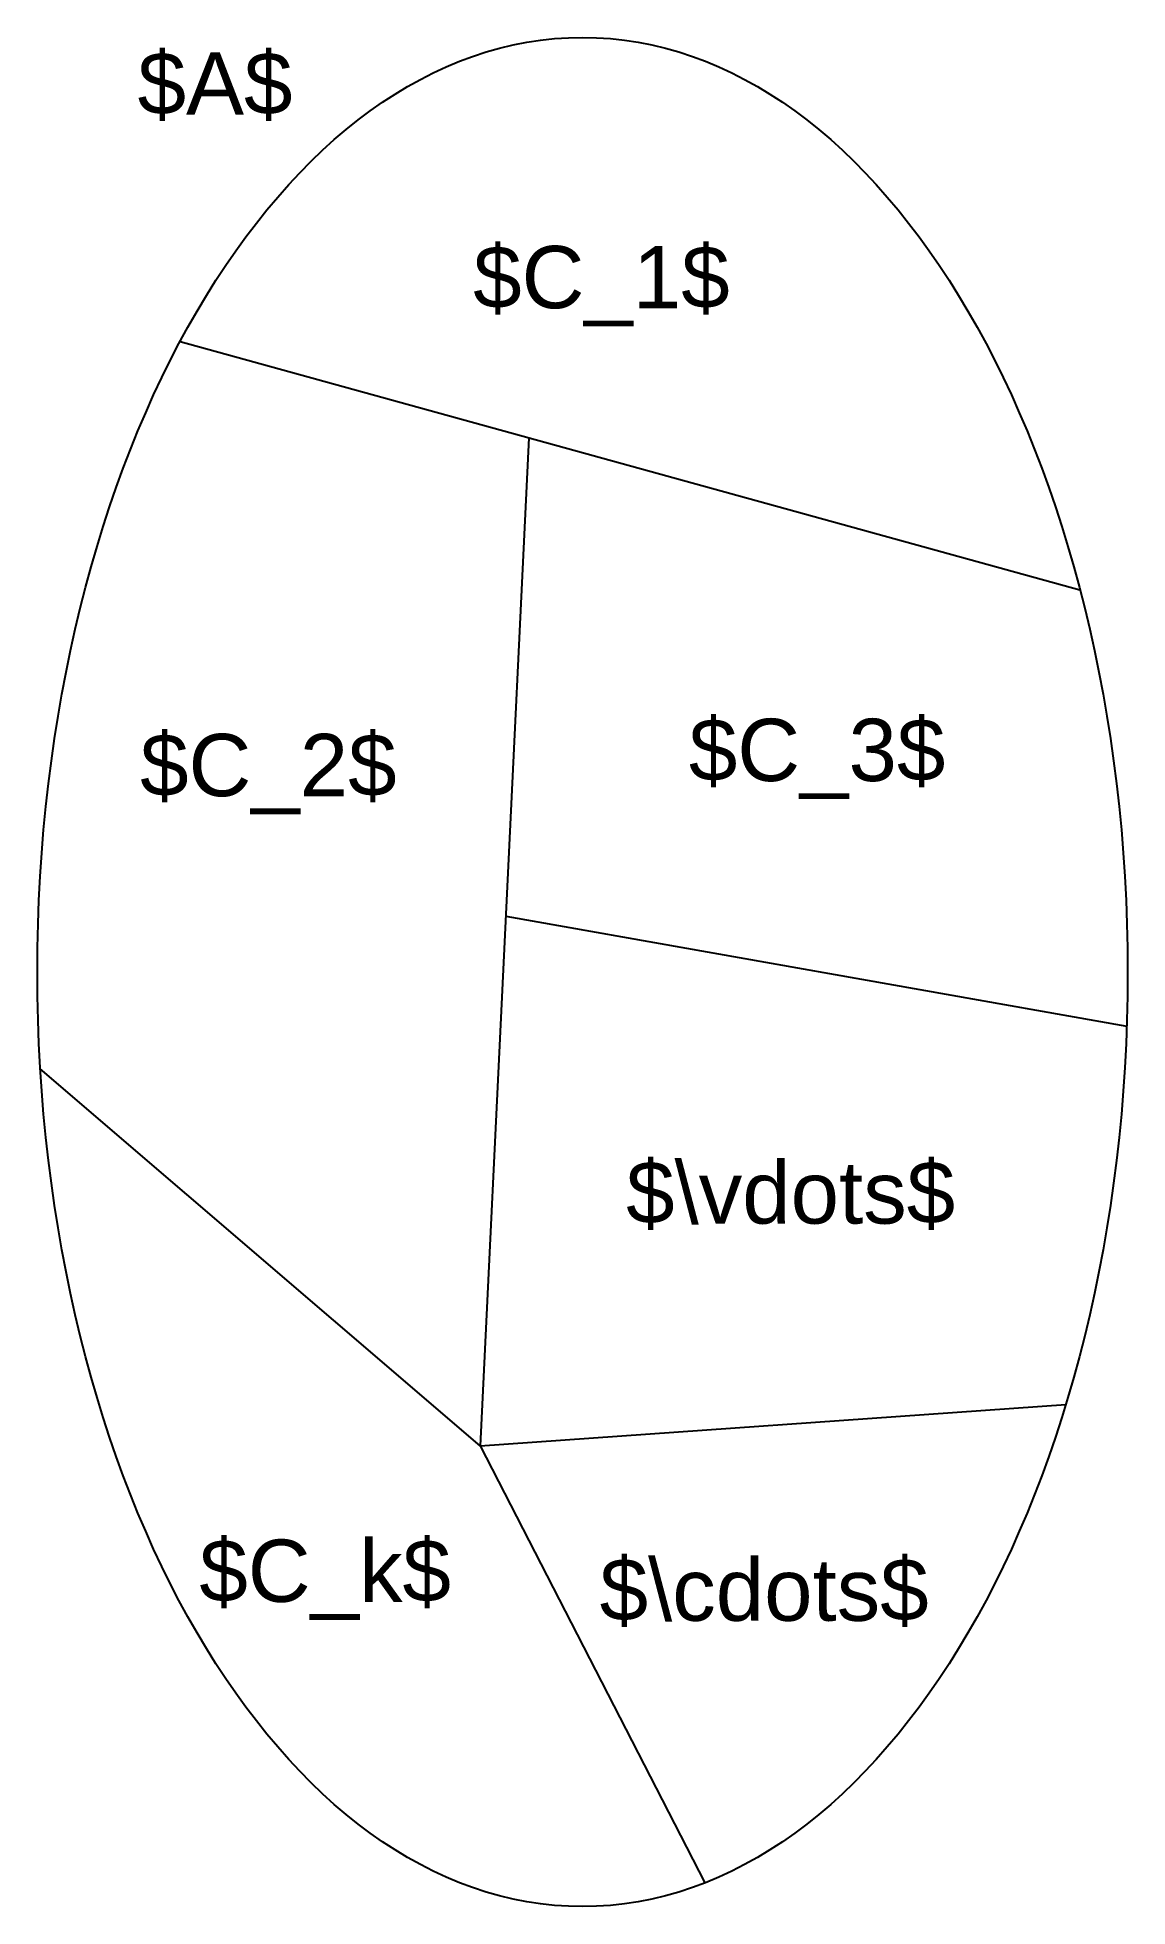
# Model space of a CAD drawing. Header units: inches. Extents: x 475 to 825, y 100 to 700.
import ezdxf
from ezdxf.enums import TextEntityAlignment as Align

# ---------------------------------------------------------------- set-up
doc = ezdxf.new("R2010")
doc.units = ezdxf.units.IN
doc.header["$MEASUREMENT"] = 0
doc.styles.get("Standard").update_dxf_attribs({"font": 'arial.ttf'})

msp = doc.modelspace()

# ---------------------------------------------------------------- linework, layer by layer
for p, q in [((520.81, 602.36), (809.69, 522.72)), ((632.82, 571.48), (617.19, 247.88)), ((625.4, 417.88), (824.71, 382.62)), ((617.19, 247.88), (475.94, 368.87)), ((617.19, 247.88), (805.12, 261.12)), ((617.19, 247.88), (689.28, 107.66))]:
    msp.add_line(p, q)
msp.add_ellipse((650, 400), major_axis=(0, 300), ratio=0.583333)

# ---------------------------------------------------------------- texts
msp.add_text('$A$', height=20).set_placement((556.88, 669.21), align=Align.BOTTOM_RIGHT)
for s, p in [('$C_1$', (656.07, 623.05)), ('$C_3$', (725.31, 471.29)), ('$C_2$', (549.15, 466.43)), ('$\\vdots$', (716.81, 329.23)), ('$C_k$', (567.38, 207.81)), ('$\\cdots$', (708.31, 201.74))]:
    msp.add_text(s, height=20).set_placement(p, align=Align.MIDDLE_CENTER)

doc.saveas('drawing.dxf')
